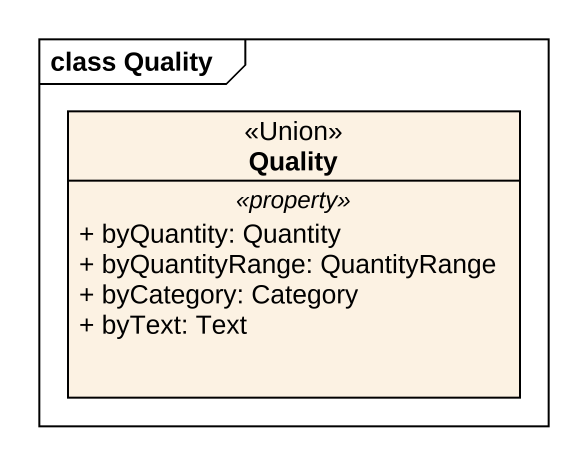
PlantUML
@startuml
mainframe class Quality
hide circle
hide empty members
skinparam classAttributeIconSize 0
class Quality <<Union>> {
  .. <<property>> ..
  + byQuantity: Quantity
  + byQuantityRange: QuantityRange
  + byCategory: Category
  + byText: Text
}
@enduml
